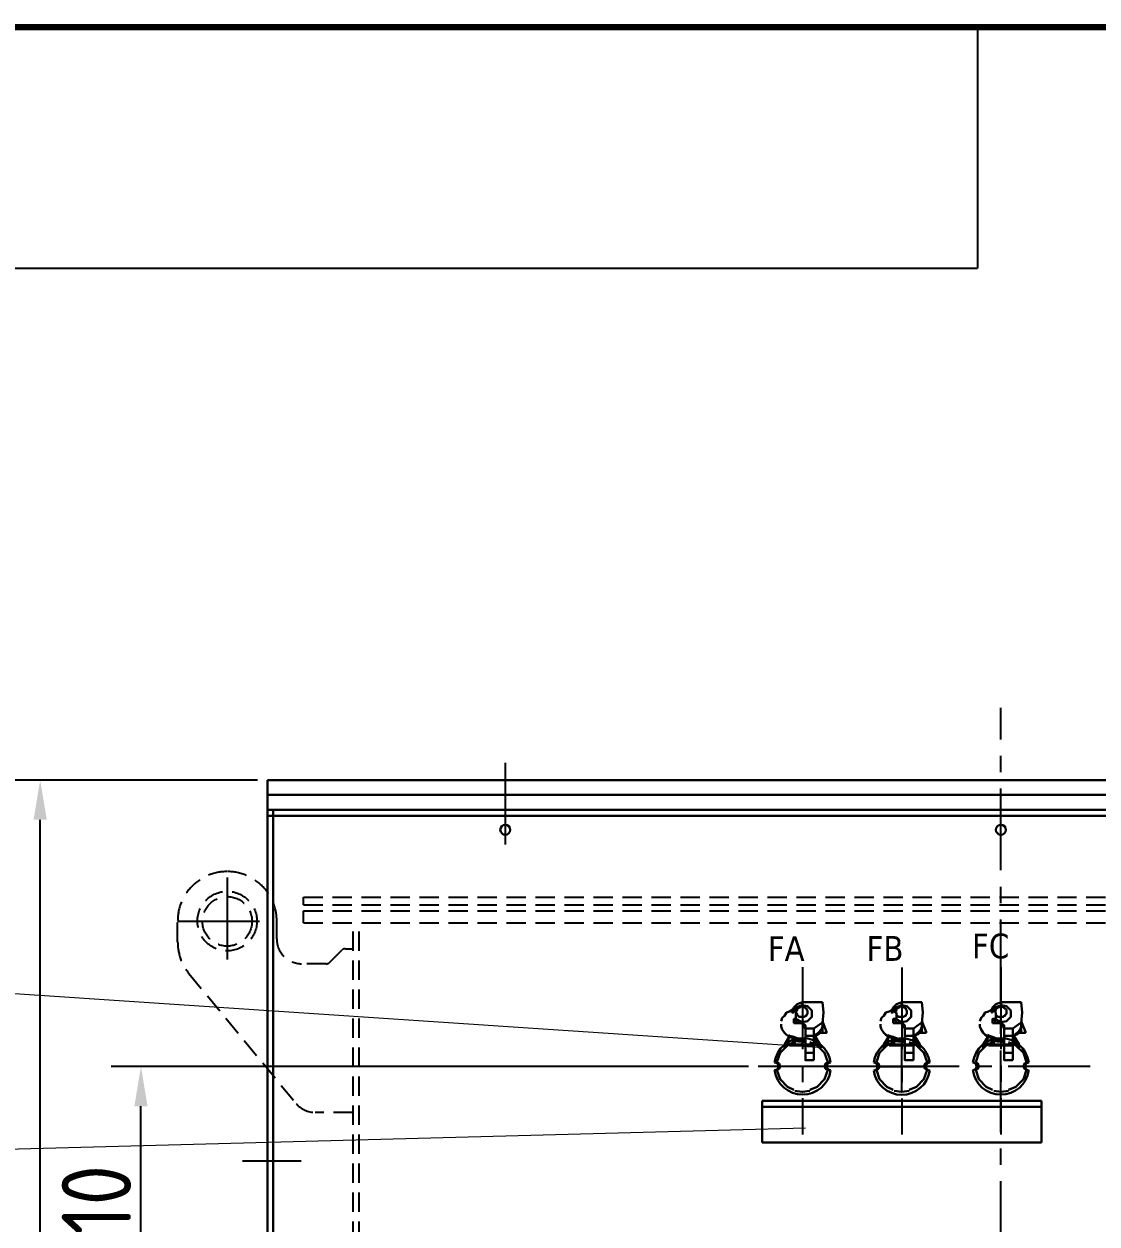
# Model space of a CAD drawing. Header units: millimetres. Extents: x 124493 to 133608, y -169944 to -164394.
# Drawn here: x 125661 to 126744, y -165788 to -164577 of the extents above; entities that cross this region are included whole.
import ezdxf

# ---------------------------------------------------------------- set-up
doc = ezdxf.new("R2010")
doc.units = ezdxf.units.MM
doc.header["$LTSCALE"] = 13
doc.linetypes.add('CENTERX2', pattern=[101.6, 63.5, -12.7, 12.7, -12.7])
doc.linetypes.add('DASHED', pattern=[0.75, 0.5, -0.25])
for name, color, linetype in [('1', 4, 'Continuous'), ('2', 3, 'Continuous'), ('4虚线层', 6, 'DASHED'), ('粗实线', 4, 'Continuous')]:
    doc.layers.add(name, color=color, linetype=linetype)
doc.layers.add('标注、文本', color=3, linetype='Continuous', lineweight=25)
doc.layers.add('铁心', color=3, linetype='Continuous', lineweight=0)
doc.styles.get("Standard").update_dxf_attribs({"font": 'gbenor.shx', "bigfont": 'gbcbig.shx'})
doc.styles.add('Tahoma$001', font='tahoma.ttf', dxfattribs={"height": 2.159784})
doc.dimstyles.new('1-15', dxfattribs={"dimscale": 20, "dimtxt": 3.5, "dimasz": 2, "dimexe": 1.5, "dimexo": 0.5, "dimgap": 0.5, "dimtad": 1, "dimtoh": 1, "dimdec": 1, "dimdsep": 46, "dimtxsty": 'Standard', "dimcen": 2.5, "dimclrd": 3, "dimclre": 3, "dimclrt": 3, "dimadec": 0, "dimazin": 2, "dimtfac": 1, "dimtdec": 1, "dimtmove": 0, "dimatfit": 2, "dimfxl": 1, "dimarcsym": 0})

# ---------------------------------------------------------------- blocks, each defined once
blk = doc.blocks.new('A$C66A50703')
at = {"layer": '1', "color": 1, "linetype": 'CENTERX2', "lineweight": -3, "ltscale": 0.1}
for p, q in [((44.7, 168.8), (44.7, 0.2)), ((44.7, 168.6), (44.7, 0)), ((144.7, 168.6), (144.7, 0)), ((244.7, 168.8), (244.7, 0.2)), ((334.7, 68.6), (0, 68.6))]:
    blk.add_line(p, q, dxfattribs=at)
at = {"layer": '粗实线', "lineweight": 30}
for centre, radius, start, end in [((44.7, 68.8), 28.5, 8.0481, 171.9519), ((144.7, 68.6), 28.5, 8.0481, 171.9519), ((244.7, 68.8), 28.5, 8.0481, 171.9519), ((16.2, 68.8), 4, 274.0241, 85.9759), ((73.2, 68.8), 4, 94.0241, 265.9759), ((216.2, 68.8), 4, 274.0241, 85.9759), ((273.2, 68.7), 4, 94.0241, 265.9759), ((44.7, 68.8), 28.5, 188.0481, 351.9519), ((116.2, 68.6), 4, 274.0241, 85.9759), ((144.7, 68.6), 28.5, 188.0481, 351.9519), ((173.2, 68.6), 4, 94.0241, 265.9759), ((244.7, 68.8), 28.5, 188.0481, 351.9519)]:
    blk.add_arc(centre, radius, start, end, dxfattribs=at)
blk = doc.blocks.new('A$C5D6D1F02')
at = {"layer": '标注、文本'}
for p, q in [((125.9, 0), (125.9, 51.2)), ((103.5, 25.6), (148.3, 25.6))]:
    blk.add_line(p, q, dxfattribs=at)
at = {"layer": '粗实线', "lineweight": 30}
for points in [[(25.6, 90.7), (20.3, 88.5), (17.1, 85.3), (14.9, 80)], [(25.6, 87.5), (19.2, 85.3), (17.1, 80)], [(25.6, 90.7), (25.6, 87.5)], [(25.6, 70.4), (30.9, 71.5), (35.2, 75.7), (35.2, 82.1), (30.9, 86.4), (25.6, 87.5)], [(45.9, 69.3), (46.9, 80), (45.9, 90.7)], [(125.9, 90.7), (120.5, 88.5), (117.3, 85.3), (115.2, 80)], [(125.9, 87.5), (119.5, 85.3), (117.3, 80)], [(125.9, 90.7), (125.9, 87.5)], [(125.9, 70.4), (131.2, 71.5), (135.5, 75.7), (135.5, 82.1), (131.2, 86.4), (125.9, 87.5)], [(146.2, 69.3), (147.2, 80), (146.2, 90.7)], [(226.2, 90.7), (220.8, 88.5), (217.6, 85.3), (216.6, 80)], [(226.2, 87.5), (219.8, 85.3), (217.6, 80)], [(226.2, 90.7), (226.2, 87.5)], [(226.2, 70.4), (231.5, 71.5), (235.8, 75.7), (235.8, 82.1), (231.5, 86.4), (226.2, 87.5)], [(246.4, 69.3), (247.5, 80), (246.4, 90.7)], [(16, 83.2), (12.8, 81.1), (9.6, 80), (7.5, 76.8), (5.3, 74.7), (4.3, 71.5)], [(16, 83.2), (12.8, 81.1), (9.6, 80), (7.5, 76.8), (5.3, 74.7), (4.3, 71.5)], [(14.9, 81.1), (14.9, 80)], [(17.1, 73.6), (20.3, 70.4), (25.6, 69.3)], [(19.2, 73.6), (17.1, 73.6), (17.1, 69.3)], [(116.3, 83.2), (113.1, 81.1), (109.9, 80), (107.7, 76.8), (105.6, 74.7), (104.5, 71.5)], [(116.3, 83.2), (113.1, 81.1), (109.9, 80), (107.7, 76.8), (105.6, 74.7), (104.5, 71.5)], [(116.3, 81.1), (116.3, 80)], [(117.3, 73.6), (120.5, 70.4), (125.9, 69.3)], [(119.5, 73.6), (117.3, 73.6), (117.3, 69.3)], [(216.6, 83.2), (213.4, 81.1), (210.2, 80), (208, 76.8), (205.9, 74.7), (204.8, 71.5)], [(216.6, 83.2), (213.4, 81.1), (210.2, 80), (208, 76.8), (205.9, 74.7), (204.8, 71.5)], [(216.6, 81.1), (216.6, 80)], [(217.6, 73.6), (220.8, 70.4), (226.2, 69.3)], [(219.8, 73.6), (217.6, 73.6), (217.6, 69.3)], [(4.3, 68.3), (4.3, 66.1), (5.3, 62.9), (7.5, 59.7), (9.6, 57.6), (12.8, 55.5), (16, 54.4), (20.3, 53.3), (24.5, 53.3), (28.8, 53.3)], [(4.3, 68.3), (4.3, 66.1), (5.3, 62.9), (7.5, 59.7), (9.6, 57.6), (12.8, 55.5), (16, 54.4), (20.3, 53.3), (24.5, 53.3), (28.8, 53.3)], [(28.8, 64), (28.8, 67.2), (25.6, 70.4)], [(25.6, 69.3), (25.6, 70.4)], [(25.6, 69.3), (28.8, 64)], [(33.1, 32), (28.8, 32), (28.8, 64)], [(37.3, 32), (37.3, 64), (28.8, 64)], [(37.3, 56.5), (40.5, 58.7), (42.7, 60.8), (44.8, 62.9), (45.9, 66.1), (45.9, 68.3), (45.9, 71.5)], [(37.3, 56.5), (40.5, 58.7), (42.7, 60.8), (44.8, 62.9), (45.9, 66.1), (45.9, 68.3), (45.9, 71.5)], [(45.9, 69.3), (44.8, 69.3), (37.3, 64)], [(37.3, 55.5), (40.5, 57.6), (42.7, 58.7), (43.7, 61.9), (45.9, 64), (45.9, 66.1), (45.9, 68.3)], [(37.3, 55.5), (40.5, 57.6), (42.7, 58.7), (43.7, 61.9), (45.9, 64), (45.9, 66.1), (45.9, 68.3)], [(50.1, 60.8), (45.9, 71.5)], [(45.9, 69.3), (45.9, 59.7), (49.1, 59.7), (50.1, 59.7), (50.1, 60.8)], [(104.5, 68.3), (104.5, 66.1), (105.6, 62.9), (107.7, 59.7), (109.9, 57.6), (113.1, 55.5), (116.3, 54.4), (120.5, 53.3), (124.8, 53.3), (129.1, 53.3)], [(104.5, 68.3), (104.5, 66.1), (105.6, 62.9), (107.7, 59.7), (109.9, 57.6), (113.1, 55.5), (116.3, 54.4), (120.5, 53.3), (124.8, 53.3), (129.1, 53.3)], [(129.1, 64), (129.1, 67.2), (125.9, 70.4)], [(125.9, 69.3), (125.9, 70.4)], [(125.9, 69.3), (129.1, 64)], [(133.4, 32), (129.1, 32), (129.1, 64)], [(137.6, 32), (137.6, 64), (129.1, 64)], [(137.6, 56.5), (140.8, 58.7), (143, 60.8), (145.1, 62.9), (146.2, 66.1), (147.2, 68.3), (146.2, 71.5)], [(137.6, 56.5), (140.8, 58.7), (143, 60.8), (145.1, 62.9), (146.2, 66.1), (147.2, 68.3), (146.2, 71.5)], [(146.2, 69.3), (145.1, 69.3), (137.6, 64)], [(137.6, 55.5), (140.8, 57.6), (143, 58.7), (144, 61.9), (146.2, 64), (146.2, 66.1), (147.2, 68.3)], [(137.6, 55.5), (140.8, 57.6), (143, 58.7), (144, 61.9), (146.2, 64), (146.2, 66.1), (147.2, 68.3)], [(146.2, 69.3), (146.2, 59.7), (149.4, 59.7), (150.4, 59.7), (150.4, 60.8), (146.2, 71.5)], [(204.8, 68.3), (204.8, 66.1), (205.9, 62.9), (208, 59.7), (210.2, 57.6), (213.4, 55.5), (216.6, 54.4), (220.8, 53.3), (225.1, 53.3), (229.4, 53.3)], [(204.8, 68.3), (204.8, 66.1), (205.9, 62.9), (208, 59.7), (210.2, 57.6), (213.4, 55.5), (216.6, 54.4), (220.8, 53.3), (225.1, 53.3), (229.4, 53.3)], [(229.4, 64), (229.4, 67.2), (226.2, 70.4)], [(226.2, 69.3), (226.2, 70.4)], [(226.2, 69.3), (229.4, 64)], [(233.6, 32), (229.4, 32), (229.4, 64)], [(237.9, 32), (237.9, 64), (229.4, 64)], [(237.9, 56.5), (241.1, 58.7), (243.2, 60.8), (245.4, 62.9), (246.4, 66.1), (247.5, 68.3), (246.4, 71.5)], [(237.9, 56.5), (241.1, 58.7), (243.2, 60.8), (245.4, 62.9), (246.4, 66.1), (247.5, 68.3), (246.4, 71.5)], [(246.4, 69.3), (245.4, 69.3), (237.9, 64)], [(237.9, 55.5), (241.1, 57.6), (243.2, 58.7), (244.3, 61.9), (246.4, 64), (246.4, 66.1), (247.5, 68.3)], [(237.9, 55.5), (241.1, 57.6), (243.2, 58.7), (244.3, 61.9), (246.4, 64), (246.4, 66.1), (247.5, 68.3)], [(246.4, 69.3), (246.4, 59.7), (249.6, 59.7), (250.7, 59.7), (250.7, 60.8), (246.4, 71.5)], [(17.1, 50.1), (10.7, 46.9), (3.2, 39.5), (0, 29.9)], [(11.7, 48), (7.5, 48), (12.8, 56.5)], [(8.5, 48), (12.8, 55.5)], [(11.7, 57.6), (12.8, 56.5), (17.1, 55.5), (20.3, 54.4), (24.5, 53.3), (28.8, 53.3)], [(11.7, 57.6), (12.8, 56.5), (17.1, 55.5), (20.3, 54.4), (24.5, 53.3), (28.8, 53.3)], [(51.2, 29.9), (48, 39.5), (40.5, 46.9), (33.1, 50.1)], [(45.9, 59.7), (41.6, 59.7)], [(117.3, 50.1), (110.9, 46.9), (103.5, 39.5), (100.3, 29.9)], [(112, 48), (107.7, 48), (113.1, 56.5)], [(108.8, 48), (113.1, 55.5)], [(112, 57.6), (113.1, 56.5), (117.3, 55.5), (120.5, 54.4), (124.8, 53.3), (129.1, 53.3)], [(112, 57.6), (113.1, 56.5), (117.3, 55.5), (120.5, 54.4), (124.8, 53.3), (129.1, 53.3)], [(151.5, 29.9), (148.3, 39.5), (140.8, 46.9), (133.4, 50.1)], [(146.2, 59.7), (141.9, 59.7)], [(217.6, 50.1), (211.2, 46.9), (203.8, 39.5), (200.6, 29.9)], [(212.3, 48), (208, 48), (213.4, 56.5)], [(209.1, 48), (213.4, 55.5)], [(212.3, 57.6), (214.4, 56.5), (217.6, 55.5), (220.8, 54.4), (225.1, 53.3), (229.4, 53.3)], [(212.3, 57.6), (214.4, 56.5), (217.6, 55.5), (220.8, 54.4), (225.1, 53.3), (229.4, 53.3)], [(251.8, 29.9), (248.6, 39.5), (241.1, 46.9), (233.6, 50.1)], [(246.4, 59.7), (242.2, 59.7)], [(7.5, 48), (7.5, 44.8), (8.5, 44.8), (8.5, 48)], [(43.7, 48), (43.7, 44.8), (42.7, 44.8), (42.7, 48)], [(107.7, 48), (107.7, 44.8), (108.8, 44.8), (108.8, 48)], [(144, 48), (144, 44.8), (143, 44.8), (143, 48)], [(208, 48), (208, 44.8), (209.1, 44.8), (209.1, 48)], [(244.3, 48), (244.3, 44.8), (243.2, 44.8), (243.2, 48)], [(0, 22.4), (2.1, 23.5), (3.2, 25.6), (2.1, 28.8), (0, 29.9)], [(51.2, 29.9), (49.1, 28.8), (48, 25.6), (49.1, 23.5), (51.2, 22.4)], [(100.3, 22.4), (102.4, 23.5), (103.5, 25.6), (102.4, 28.8), (100.3, 29.9)], [(151.5, 29.9), (149.4, 28.8), (148.3, 25.6), (149.4, 23.5), (151.5, 22.4)], [(200.6, 22.4), (202.7, 23.5), (203.8, 25.6), (202.7, 28.8), (200.6, 29.9)], [(251.8, 29.9), (249.6, 28.8), (248.6, 25.6), (249.6, 23.5), (251.8, 22.4)], [(0, 22.4), (3.2, 12.8), (10.7, 5.3), (17.1, 2.1)], [(33.1, 2.1), (40.5, 5.3), (48, 12.8), (51.2, 22.4)], [(100.3, 22.4), (103.5, 12.8), (110.9, 5.3), (117.3, 2.1)], [(133.4, 2.1), (140.8, 5.3), (148.3, 12.8), (151.5, 22.4)], [(200.6, 22.4), (203.8, 12.8), (211.2, 5.3), (217.6, 2.1)], [(233.6, 2.1), (241.1, 5.3), (248.6, 12.8), (251.8, 22.4)], [(18.1, 1.1), (25.6, 0), (33.1, 1.1)], [(118.4, 1.1), (125.9, 0), (133.4, 1.1)], [(218.7, 1.1), (226.2, 0), (233.6, 1.1)]]:
    blk.add_lwpolyline(points, dxfattribs=at)
for points in [[(25.6, 86.4), (24.5, 86.4), (23.5, 85.3), (22.4, 85.3), (21.3, 84.3), (20.3, 84.3), (20.3, 83.2), (20.3, 82.1), (19.2, 81.1), (19.2, 80), (20.3, 78.9), (20.3, 77.9), (21.3, 76.8), (22.4, 75.7), (23.5, 75.7), (24.5, 75.7), (25.6, 75.7), (26.7, 75.7), (27.7, 75.7), (28.8, 76.8), (29.9, 76.8), (29.9, 77.9), (30.9, 78.9), (30.9, 80), (30.9, 81.1), (30.9, 82.1), (29.9, 83.2), (29.9, 84.3), (28.8, 84.3), (28.8, 85.3), (27.7, 85.3), (26.7, 86.4)], [(125.9, 86.4), (124.8, 86.4), (123.7, 85.3), (122.7, 85.3), (121.6, 84.3), (120.5, 84.3), (120.5, 83.2), (120.5, 82.1), (119.5, 81.1), (119.5, 80), (120.5, 78.9), (120.5, 77.9), (121.6, 76.8), (122.7, 75.7), (123.7, 75.7), (124.8, 75.7), (125.9, 75.7), (126.9, 75.7), (128, 75.7), (129.1, 76.8), (130.1, 76.8), (130.1, 77.9), (131.2, 78.9), (131.2, 80), (131.2, 81.1), (131.2, 82.1), (130.1, 83.2), (130.1, 84.3), (129.1, 84.3), (129.1, 85.3), (128, 85.3), (126.9, 86.4)], [(226.2, 86.4), (225.1, 86.4), (224, 85.3), (223, 85.3), (221.9, 84.3), (220.8, 84.3), (220.8, 83.2), (220.8, 82.1), (219.8, 81.1), (220.8, 80), (220.8, 78.9), (220.8, 77.9), (221.9, 76.8), (223, 75.7), (224, 75.7), (225.1, 75.7), (226.2, 75.7), (227.2, 75.7), (228.3, 75.7), (229.4, 76.8), (230.4, 76.8), (230.4, 77.9), (231.5, 78.9), (231.5, 80), (231.5, 81.1), (231.5, 82.1), (231.5, 83.2), (230.4, 84.3), (229.4, 84.3), (229.4, 85.3), (228.3, 85.3), (227.2, 86.4)], [(38.4, 48), (38.4, 49.1)], [(138.7, 48), (138.7, 49.1)], [(239, 48), (239, 49.1)]]:
    blk.add_lwpolyline(points, close=True, dxfattribs=at)
for points in [[(25.6, 90.7), (25.6, 90.7), (45.9, 90.7), (45.9, 90.7)], [(125.9, 90.7), (125.9, 90.7), (146.2, 90.7), (146.2, 90.7)], [(226.2, 90.7), (226.2, 90.7), (246.4, 90.7), (246.4, 90.7)], [(14.9, 80), (14.9, 80), (17.1, 80), (17.1, 80)], [(19.2, 80), (19.2, 80), (19.2, 73.6), (19.2, 73.6)], [(19.2, 73.6), (19.2, 73.6), (25.6, 70.4), (25.6, 70.4)], [(115.2, 80), (115.2, 80), (117.3, 80), (117.3, 80)], [(119.5, 73.6), (119.5, 73.6), (125.9, 70.4), (125.9, 70.4)], [(120.5, 80), (120.5, 80), (120.5, 73.6), (120.5, 73.6)], [(216.6, 80), (216.6, 80), (217.6, 80), (217.6, 80)], [(219.8, 73.6), (219.8, 73.6), (226.2, 70.4), (226.2, 70.4)], [(220.8, 80), (220.8, 80), (220.8, 73.6), (220.8, 73.6)], [(25.6, 69.3), (25.6, 69.3), (17.1, 69.3), (17.1, 69.3)], [(25.6, 71.5), (25.6, 71.5), (25.6, 70.4), (25.6, 70.4)], [(37.3, 64), (37.3, 64), (37.3, 65.1), (37.3, 65.1)], [(125.9, 69.3), (125.9, 69.3), (117.3, 69.3), (117.3, 69.3)], [(125.9, 71.5), (125.9, 71.5), (125.9, 70.4), (125.9, 70.4)], [(137.6, 64), (137.6, 64), (137.6, 65.1), (137.6, 65.1)], [(226.2, 69.3), (226.2, 69.3), (217.6, 69.3), (217.6, 69.3)], [(226.2, 71.5), (226.2, 71.5), (226.2, 70.4), (226.2, 70.4)], [(237.9, 64), (237.9, 64), (237.9, 65.1), (237.9, 65.1)], [(11.7, 48), (11.7, 48), (11.7, 56.5), (11.7, 56.5)], [(16, 48), (16, 48), (16, 53.3), (16, 53.3)], [(18.1, 48), (18.1, 48), (18.1, 54.4), (18.1, 54.4)], [(18.1, 51.2), (18.1, 51.2), (28.8, 50.1), (28.8, 50.1)], [(18.1, 51.2), (18.1, 51.2), (28.8, 51.2), (28.8, 51.2)], [(25.6, 48), (25.6, 48), (25.6, 49.1), (25.6, 49.1)], [(28.8, 56.5), (28.8, 56.5), (37.3, 56.5), (37.3, 56.5)], [(42.7, 48), (42.7, 48), (37.3, 55.5), (37.3, 55.5)], [(38.4, 48), (38.4, 48), (38.4, 56.5), (38.4, 56.5)], [(43.7, 48), (43.7, 48), (38.4, 56.5), (38.4, 56.5)], [(112, 48), (112, 48), (112, 56.5), (112, 56.5)], [(116.3, 48), (116.3, 48), (116.3, 53.3), (116.3, 53.3)], [(118.4, 48), (118.4, 48), (118.4, 54.4), (118.4, 54.4)], [(118.4, 51.2), (118.4, 51.2), (129.1, 50.1), (129.1, 50.1)], [(118.4, 51.2), (118.4, 51.2), (129.1, 51.2), (129.1, 51.2)], [(125.9, 48), (125.9, 48), (125.9, 49.1), (125.9, 49.1)], [(129.1, 56.5), (129.1, 56.5), (137.6, 56.5), (137.6, 56.5)], [(143, 48), (143, 48), (137.6, 55.5), (137.6, 55.5)], [(138.7, 48), (138.7, 48), (138.7, 56.5), (138.7, 56.5)], [(144, 48), (144, 48), (138.7, 56.5), (138.7, 56.5)], [(212.3, 48), (212.3, 48), (212.3, 56.5), (212.3, 56.5)], [(216.6, 48), (216.6, 48), (216.6, 53.3), (216.6, 53.3)], [(218.7, 48), (218.7, 48), (218.7, 54.4), (218.7, 54.4)], [(218.7, 51.2), (218.7, 51.2), (229.4, 50.1), (229.4, 50.1)], [(218.7, 51.2), (218.7, 51.2), (229.4, 51.2), (229.4, 51.2)], [(226.2, 48), (226.2, 48), (226.2, 49.1), (226.2, 49.1)], [(229.4, 56.5), (229.4, 56.5), (237.9, 56.5), (237.9, 56.5)], [(243.2, 48), (243.2, 48), (237.9, 55.5), (237.9, 55.5)], [(239, 48), (239, 48), (239, 56.5), (239, 56.5)], [(244.3, 48), (244.3, 48), (239, 56.5), (239, 56.5)], [(12.8, 48), (12.8, 48), (25.6, 48), (25.6, 48)], [(16, 48), (16, 48), (12.8, 48), (12.8, 48)], [(12.8, 46.9), (12.8, 46.9), (38.4, 46.9), (38.4, 46.9)], [(24.5, 48), (24.5, 48), (41.6, 48), (41.6, 48)], [(38.4, 48), (38.4, 48), (25.6, 48), (25.6, 48)], [(28.8, 39.5), (28.8, 39.5), (37.3, 39.5), (37.3, 39.5)], [(113.1, 48), (113.1, 48), (125.9, 48), (125.9, 48)], [(116.3, 48), (116.3, 48), (113.1, 48), (113.1, 48)], [(113.1, 46.9), (113.1, 46.9), (138.7, 46.9), (138.7, 46.9)], [(124.8, 48), (124.8, 48), (141.9, 48), (141.9, 48)], [(138.7, 48), (138.7, 48), (125.9, 48), (125.9, 48)], [(129.1, 39.5), (129.1, 39.5), (137.6, 39.5), (137.6, 39.5)], [(213.4, 48), (213.4, 48), (226.2, 48), (226.2, 48)], [(216.6, 48), (216.6, 48), (213.4, 48), (213.4, 48)], [(213.4, 46.9), (213.4, 46.9), (239, 46.9), (239, 46.9)], [(225.1, 48), (225.1, 48), (242.2, 48), (242.2, 48)], [(239, 48), (239, 48), (226.2, 48), (226.2, 48)], [(229.4, 39.5), (229.4, 39.5), (237.9, 39.5), (237.9, 39.5)], [(28.8, 32), (28.8, 32), (37.3, 32), (37.3, 32)], [(129.1, 32), (129.1, 32), (137.6, 32), (137.6, 32)], [(229.4, 32), (229.4, 32), (237.9, 32), (237.9, 32)]]:
    blk.add_open_spline(points, degree=3, dxfattribs=at)
blk = doc.blocks.new('*D489')
at = {"layer": 'Defpoints', "color": 0, "transparency": 16777216}
for p in [(125779.1, -165628.8), (126401.9, -165628.8), (126117.4, -165939.8)]:
    blk.add_point(p, dxfattribs=at)
at = {"layer": '标注、文本', "color": 3, "lineweight": -2, "transparency": 16777216}
for p, q in [((126391.9, -165628.8), (125749.1, -165628.8)), ((125779.1, -165899.8), (125779.1, -165668.8)), ((126107.4, -165939.8), (125749.1, -165939.8))]:
    blk.add_line(p, q, dxfattribs=at)
at = {"layer": '标注、文本', "color": 3, "transparency": 16777216}
for points in [[(125772.4, -165668.8), (125785.7, -165668.8), (125779.1, -165628.8)], [(125772.4, -165899.8), (125785.7, -165899.8), (125779.1, -165939.8)]]:
    blk.add_solid(points, dxfattribs=at)
at = {"layer": '标注、文本', "color": 3, "transparency": 16777216, "insert": (125734.1, -165784.3), "char_height": 70, "attachment_point": 5, "rotation": 90}
blk.add_mtext('310', dxfattribs=at)
blk = doc.blocks.new('*D541')
at = {"layer": 'Defpoints', "color": 0, "transparency": 16777216}
for p in [(125677.4, -165339.8), (125906.6, -165339.8), (125906.6, -167089.8)]:
    blk.add_point(p, dxfattribs=at)
at = {"layer": '标注、文本', "color": 3, "lineweight": -2, "transparency": 16777216}
for p, q in [((125896.6, -165339.8), (125647.4, -165339.8)), ((125677.4, -167049.8), (125677.4, -165379.8)), ((125896.6, -167089.8), (125647.4, -167089.8))]:
    blk.add_line(p, q, dxfattribs=at)
at = {"layer": '标注、文本', "color": 3, "transparency": 16777216}
for points in [[(125670.7, -165379.8), (125684.1, -165379.8), (125677.4, -165339.8)], [(125670.7, -167049.8), (125684.1, -167049.8), (125677.4, -167089.8)]]:
    blk.add_solid(points, dxfattribs=at)
at = {"layer": '标注、文本', "color": 3, "transparency": 16777216, "insert": (125632.4, -166214.8), "char_height": 70, "attachment_point": 5, "rotation": 90}
blk.add_mtext('1750', dxfattribs=at)

msp = doc.modelspace()

# ---------------------------------------------------------------- linework, layer by layer
at = {"layer": '1', "color": 1, "linetype": 'CENTERX2', "lineweight": -3, "ltscale": 0.1}
for p, q in [((126646.6, -167279.92), (126646.6, -165266.94)), ((126146.6, -165322.35), (126146.6, -165421.35)), ((126146.6, -165322.35), (126146.6, -165421.35)), ((125866.1, -165438.06), (125866.1, -165526.01)), ((125816.1, -165482.03), (125916.1, -165482.03)), ((125881.6, -165723.97), (125940.6, -165723.97))]:
    msp.add_line(p, q, dxfattribs=at)
at = {"layer": '1', "const_width": 6.54}
msp.add_lwpolyline([(124978.4, -169738.19), (132154.4, -169738.19), (132154.4, -164580.44), (124978.4, -164580.44), (124978.4, -169738.19)], dxfattribs=at)
at = {"layer": '2'}
for p in [(126622.9, -164580.44), (124978.4, -164823.38)]:
    msp.add_line(p, (126622.9, -164823.38), dxfattribs=at)
at = {"layer": '4虚线层', "ltscale": 3}
for p, q in [((125943.1, -165457.77), (127350.1, -165457.77)), ((125943.1, -165465.77), (125943.1, -165457.77)), ((125943.1, -165465.77), (127350.1, -165465.77)), ((125816.1, -165503.04), (125816.1, -165482.04)), ((125916.1, -165500.03), (125916.1, -165482.04)), ((125943.1, -165483.77), (125943.1, -165471.77)), ((125943.1, -165471.77), (127350.1, -165471.77)), ((125943.1, -165483.77), (127350.1, -165483.77)), ((125993.1, -167003.77), (125993.1, -165483.77)), ((125999.1, -167003.77), (125999.1, -165483.77)), ((125969.63, -165523.54), (125981.63, -165511.39)), ((125985.19, -165509.91), (125993.1, -165509.91)), ((125966.07, -165525.03), (125941.1, -165525.03)), ((125827.52, -165534.85), (125935.6, -165665.93)), ((125992.93, -165675.03), (125954.89, -165675.03))]:
    msp.add_line(p, q, dxfattribs=at)
for centre, radius in [((125866.1, -165482.03), 30), ((125866.1, -165482.28), 25)]:
    msp.add_circle(centre, radius, dxfattribs=at)
for centre, radius, start, end in [((125866.1, -165482.04), 50, 90, 180), ((125866.1, -165482.04), 50, 0, 90), ((125866.1, -165503.04), 50, 180, 219.50586), ((125941.1, -165500.03), 25, 180, 270), ((125985.19, -165514.91), 5, 90, 135.33191), ((125966.07, -165520.03), 5, 270, 315.33191), ((125954.89, -165650.03), 25, 219.50586, 270)]:
    msp.add_arc(centre, radius, start, end, dxfattribs=at)
at = {"layer": '标注、文本'}
for p, q in [((125866.1, -165432.04), (125866.1, -165432.04)), ((126548.92, -165628.76), (126428.49, -165628.76))]:
    msp.add_line(p, q, dxfattribs=at)
at = {"layer": '标注、文本', "color": 4, "lineweight": 30}
for p, q in [((126405.7, -165663.15), (126687.5, -165663.15)), ((126405.7, -165669.26), (126405.7, -165663.15)), ((126687.5, -165663.15), (126687.5, -165669.26)), ((126405.7, -165669.26), (126687.5, -165669.26)), ((126405.7, -165705.35), (126405.7, -165669.26)), ((126687.5, -165669.26), (126405.7, -165669.26)), ((126687.5, -165669.26), (126687.5, -165705.35)), ((126687.5, -165705.35), (126405.7, -165705.35))]:
    msp.add_line(p, q, dxfattribs=at)
at = {"layer": '粗实线', "lineweight": 30}
for p, q in [((127386.6, -165339.76), (125906.6, -165339.76)), ((125906.6, -165369.76), (125906.6, -165339.76)), ((127386.6, -165354.76), (125906.6, -165354.76)), ((125906.6, -167009.77), (125906.6, -165369.76)), ((125906.6, -165369.76), (127386.6, -165369.76)), ((125912.6, -167003.77), (125912.6, -165369.76)), ((125906.6, -165375.76), (127386.6, -165375.76))]:
    msp.add_line(p, q, dxfattribs=at)
for centre in [(126146.6, -165389.95), (126646.6, -165389.95)]:
    msp.add_circle(centre, 5, dxfattribs=at)
at = {"layer": '铁心'}
for points in [[(126466.66, -165609.74), (125379.26, -165537.16), (125379.26, -165537.16)], [(126449.43, -165690.87), (125390.65, -165719.18), (125390.65, -165719.18)]]:
    msp.add_lwpolyline(points, dxfattribs=at)

# ---------------------------------------------------------------- block references
at = {"layer": '标注、文本'}
for name, p in [('A$C66A50703', (126401.89, -165697.35)), ('A$C5D6D1F02', (126420.72, -165654.37))]:
    msp.add_blockref(name, p, dxfattribs=at)

# ---------------------------------------------------------------- texts
at = {"layer": '标注、文本', "style": 'Tahoma$001'}
for s, p in [('FC', (126617.51, -165519.59)), ('FA', (126411.49, -165522.24)), ('FB', (126511.11, -165522.12))]:
    msp.add_text(s, height=25, dxfattribs=at).set_placement(p)

# ---------------------------------------------------------------- dimensions: what is measured, and where the dimension line sits
at = {"layer": '标注、文本'}
dim = msp.add_linear_dim(base=(125677.39, -165339.76), p1=(125906.6, -167089.77), p2=(125906.6, -165339.76), angle=90, dimstyle='1-15', dxfattribs=at)
dim.commit()
dim.dimension.update_dxf_attribs({"geometry": '*D541', "text_midpoint": (125632.39, -166214.76)})
dim = msp.add_linear_dim(base=(125779.06, -165628.76), p1=(126117.41, -165939.79), p2=(126401.89, -165628.76), angle=90, text='310', dimstyle='1-15', dxfattribs=at)
dim.commit()
dim.dimension.update_dxf_attribs({"geometry": '*D489', "text_midpoint": (125734.06, -165784.27)})

doc.saveas('drawing.dxf')
